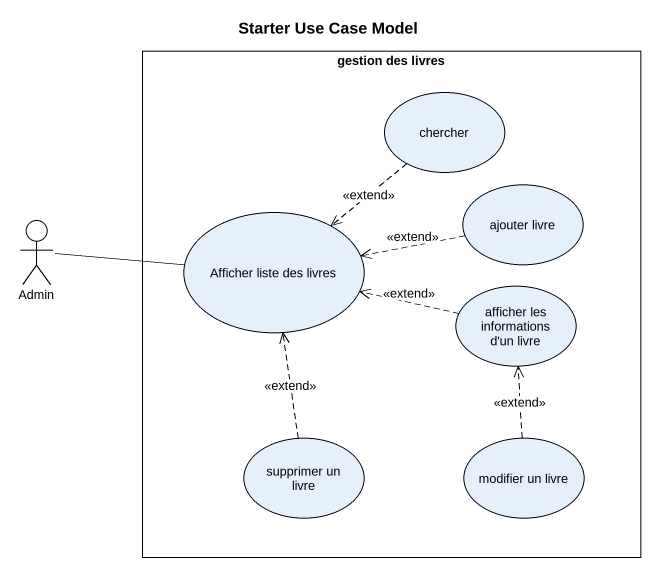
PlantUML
@startuml
title Starter Use Case Model
rectangle "gestion des livres" as gestion_des_livres {
  usecase chercher
  usecase "Afficher liste des livres" as Afficher_liste_des_livres
  usecase "ajouter livre" as ajouter_livre
  usecase "afficher les informations d'un livre" as afficher_les_informations_d
  usecase "supprimer un livre" as supprimer_un_livre
  usecase "modifier un livre" as modifier_un_livre
}
actor Admin
chercher ..> Afficher_liste_des_livres : <<extend>>
Admin -right- Afficher_liste_des_livres
ajouter_livre .left.> Afficher_liste_des_livres : <<extend>>
afficher_les_informations_d .left.> Afficher_liste_des_livres : <<extend>>
supprimer_un_livre .up.> Afficher_liste_des_livres : <<extend>>
modifier_un_livre .up.> afficher_les_informations_d : <<extend>>
@enduml
